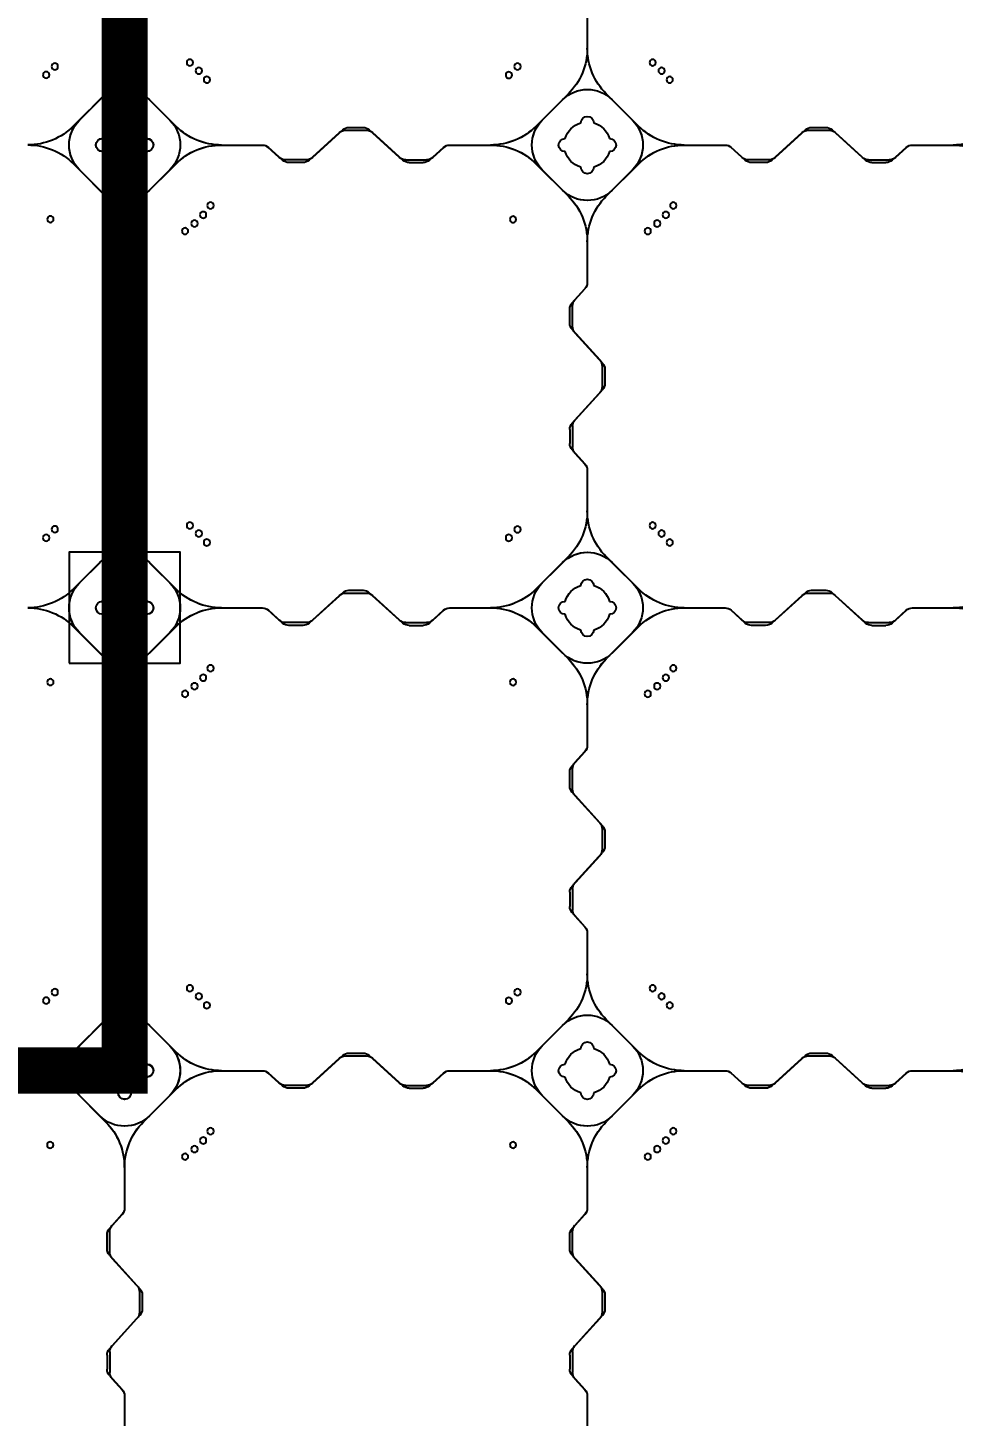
# Model space of a CAD drawing. Header units: millimetres. Extents: x -1612139 to -1260738, y 1141106 to 1536160.
# Drawn here: x -1324124 to -1323124, y 1255438 to 1256938 of the extents above; entities that cross this region are included whole.
import ezdxf

# ---------------------------------------------------------------- set-up
doc = ezdxf.new("R2010")
doc.units = ezdxf.units.MM
doc.header["$LTSCALE"] = 10
doc.layers.get('0').update_dxf_attribs({"linetype": 'CONTINUOUS'})
doc.layers.get('DEFPOINTS').update_dxf_attribs({"linetype": 'CONTINUOUS'})
doc.layers.add('W-FLOAT_BOWL浮筒', color=253, linetype='CONTINUOUS')
doc.styles.add('STANDARD_T3', font='simplex.shx', dxfattribs={"width": 0.7, "bigfont": 'gbcbig.shx'})
doc.dimstyles.new('W&&200', dxfattribs={"dimtxt": 700, "dimasz": 200, "dimexe": 500, "dimexo": 600, "dimgap": 200, "dimtad": 1, "dimdec": 0, "dimzin": 0, "dimdsep": 46, "dimtxsty": 'STANDARD_T3', "dimcen": 0.09, "dimclrd": 1, "dimclre": 1, "dimclrt": 7, "dimazin": 2, "dimtfac": 1, "dimtdec": 0, "dimtix": 1, "dimtmove": 2, "dimatfit": 3, "dimfxl": 100, "dimtolj": 1, "dimtzin": 0, "dimarcsym": 0})

# ---------------------------------------------------------------- blocks, each defined once
blk = doc.blocks.new('蓝色')
at = {"layer": 'W-FLOAT_BOWL浮筒', "color": 5}
for p, q in [((9006.3, 351.6), (9006.3, 395.8)), ((9006.3, 351.8), (9006.3, 395.8)), ((9506.3, 351.6), (9506.3, 395.8)), ((9506.3, 351.8), (9506.3, 395.8)), ((8992.9, 333.2), (9003.7, 345.1)), ((9492.9, 333.2), (9503.7, 345.1)), ((8989.9, 329.7), (9003.7, 344.9)), ((9489.9, 329.7), (9503.7, 344.9)), ((8987.3, 307.7), (8987.3, 323)), ((8990.3, 304.2), (8990.3, 326.5)), ((9487.3, 307.7), (9487.3, 323)), ((9490.3, 304.2), (9490.3, 326.5)), ((8989.9, 301), (9019.7, 268.2)), ((9489.9, 301), (9519.7, 268.2)), ((8992.9, 297.5), (9022.7, 264.7)), ((9492.9, 297.5), (9522.7, 264.7)), ((9022.3, 239.2), (9022.3, 261.5)), ((9025.3, 242.7), (9025.3, 258)), ((9522.3, 239.2), (9522.3, 261.5)), ((9525.3, 242.7), (9525.3, 258)), ((8989.9, 199.7), (9019.7, 232.5)), ((8992.9, 203.2), (9022.7, 236)), ((9489.9, 199.7), (9519.7, 232.5)), ((9492.9, 203.2), (9522.7, 236)), ((8990.3, 196.5), (8990.3, 174.2)), ((9490.3, 196.5), (9490.3, 174.2)), ((8987.3, 193), (8987.3, 177.7)), ((9487.3, 193), (9487.3, 177.7)), ((8989.9, 171), (9003.7, 155.8)), ((8992.9, 167.5), (9003.7, 155.6)), ((9489.9, 171), (9503.7, 155.8)), ((9492.9, 167.5), (9503.7, 155.6)), ((9006.3, 105.1), (9006.3, 149.1)), ((9006.3, 105.1), (9006.3, 148.9)), ((9506.3, 105.1), (9506.3, 149.1)), ((9506.3, 105.1), (9506.3, 148.9)), ((8951.1, 20.9), (8985.8, 55.6)), ((8957.5, 27.2), (8985.8, 55.5)), ((8957.5, 27.3), (8979.4, 49.2)), ((9061.6, 20.9), (9026.8, 55.6)), ((9055.2, 27.2), (9026.8, 55.5)), ((9033.2, 49.2), (9061.5, 20.9)), ((9451.1, 20.9), (9485.8, 55.6)), ((9479.5, 49.2), (9451.2, 20.9)), ((9457.5, 27.2), (9485.8, 55.5)), ((9457.5, 27.3), (9479.4, 49.2)), ((9561.6, 20.9), (9526.8, 55.6)), ((9555.2, 27.2), (9526.8, 55.5)), ((9533.2, 49.2), (9555.2, 27.3)), ((9533.2, 49.2), (9561.5, 20.9)), ((9177, 16.8), (9161.8, 3)), ((9202.5, 16.4), (9180.2, 16.4)), ((9199, 19.4), (9183.7, 19.4)), ((9205.7, 16.8), (9238.5, -13)), ((9307, 16.8), (9274.2, -13)), ((9310.2, 16.4), (9332.5, 16.4)), ((9313.7, 19.4), (9329, 19.4)), ((9335.7, 16.8), (9350.9, 3)), ((9677, 16.8), (9661.8, 3)), ((9702.5, 16.4), (9680.2, 16.4)), ((9699, 19.4), (9683.7, 19.4)), ((9705.7, 16.8), (9738.5, -13)), ((9807, 16.8), (9774.2, -13)), ((9810.2, 16.4), (9832.5, 16.4)), ((9813.7, 19.4), (9829, 19.4)), ((9835.7, 16.8), (9850.9, 3)), ((9110.9, 0.4), (9155.1, 0.4)), ((9110.9, 0.4), (9154.9, 0.4)), ((9173.5, 13.8), (9161.6, 3)), ((9209.2, 13.8), (9242, -16)), ((9303.5, 13.8), (9270.7, -16)), ((9339.2, 13.8), (9351.1, 3)), ((9357.6, 0.4), (9401.6, 0.4)), ((9357.8, 0.4), (9401.6, 0.4)), ((9610.9, 0.4), (9655.1, 0.4)), ((9610.9, 0.4), (9654.9, 0.4)), ((9673.5, 13.8), (9661.6, 3)), ((9709.2, 13.8), (9742, -16)), ((9803.5, 13.8), (9770.7, -16)), ((9839.2, 13.8), (9851.1, 3)), ((9857.6, 0.4), (9901.6, 0.4)), ((9857.8, 0.4), (9901.6, 0.4)), ((8979.5, -48.4), (8951.2, -20.1)), ((8979.4, -48.4), (8957.5, -26.5)), ((8957.5, -26.5), (8985.8, -54.8)), ((9026.8, -54.9), (9061.6, -20.1)), ((9033.2, -48.4), (9061.5, -20.1)), ((9055.2, -26.5), (9033.2, -48.4)), ((9245.2, -15.6), (9267.5, -15.6)), ((9248.7, -18.6), (9264, -18.6)), ((9485.8, -54.9), (9451.1, -20.1)), ((9479.5, -48.4), (9451.2, -20.1)), ((9479.4, -48.4), (9457.5, -26.5)), ((9457.5, -26.5), (9485.8, -54.8)), ((9526.8, -54.9), (9561.6, -20.1)), ((9555.2, -26.5), (9526.8, -54.8)), ((9533.2, -48.4), (9561.5, -20.1)), ((9555.2, -26.5), (9533.2, -48.4)), ((9745.2, -15.6), (9767.5, -15.6)), ((9748.7, -18.6), (9764, -18.6)), ((9006.3, -148.2), (9006.3, -104.2)), ((9506.3, -148.4), (9506.3, -104.2)), ((9506.3, -148.2), (9506.3, -104.2)), ((8992.9, -166.8), (9003.7, -154.9)), ((9489.9, -170.3), (9503.7, -155.1)), ((9492.9, -166.8), (9503.7, -154.9)), ((8990.3, -195.8), (8990.3, -173.5)), ((9487.3, -192.3), (9487.3, -177)), ((9490.3, -195.8), (9490.3, -173.5)), ((8992.9, -202.5), (9022.7, -235.3)), ((9489.9, -199), (9519.7, -231.8)), ((9492.9, -202.5), (9522.7, -235.3)), ((9522.3, -260.8), (9522.3, -238.5)), ((9025.3, -257.3), (9025.3, -242)), ((9525.3, -257.3), (9525.3, -242)), ((8992.9, -296.8), (9022.7, -264)), ((9489.9, -300.3), (9519.7, -267.5)), ((9492.9, -296.8), (9522.7, -264)), ((8990.3, -303.5), (8990.3, -325.8)), ((9487.3, -307), (9487.3, -322.3)), ((9490.3, -303.5), (9490.3, -325.8)), ((9489.9, -329), (9503.7, -344.2)), ((8992.9, -332.5), (9003.7, -344.4)), ((9492.9, -332.5), (9503.7, -344.4)), ((9006.3, -394.9), (9006.3, -351.1)), ((9506.3, -394.9), (9506.3, -350.9)), ((9506.3, -394.9), (9506.3, -351.1)), ((8957.5, -472.8), (8985.8, -444.5)), ((9061.6, -479.1), (9026.8, -444.4)), ((9451.1, -479.1), (9485.8, -444.4)), ((9457.5, -472.8), (9485.8, -444.5)), ((9561.6, -479.1), (9526.8, -444.4)), ((9555.2, -472.8), (9526.8, -444.5)), ((8957.5, -472.7), (8979.4, -450.8)), ((9033.2, -450.8), (9061.5, -479.1)), ((9479.5, -450.8), (9451.2, -479.1)), ((9457.5, -472.7), (9479.4, -450.8)), ((9533.2, -450.8), (9555.2, -472.7)), ((9533.2, -450.8), (9561.5, -479.1)), ((9173.5, -486.2), (9161.6, -497)), ((9177, -483.2), (9161.8, -497)), ((9202.5, -483.6), (9180.2, -483.6)), ((9199, -480.6), (9183.7, -480.6)), ((9205.7, -483.2), (9238.5, -513)), ((9209.2, -486.2), (9242, -516)), ((9303.5, -486.2), (9270.7, -516)), ((9307, -483.2), (9274.2, -513)), ((9310.2, -483.6), (9332.5, -483.6)), ((9313.7, -480.6), (9329, -480.6)), ((9335.7, -483.2), (9350.9, -497)), ((9339.2, -486.2), (9351.1, -497)), ((9673.5, -486.2), (9661.6, -497)), ((9677, -483.2), (9661.8, -497)), ((9702.5, -483.6), (9680.2, -483.6)), ((9699, -480.6), (9683.7, -480.6)), ((9705.7, -483.2), (9738.5, -513)), ((9709.2, -486.2), (9742, -516)), ((9803.5, -486.2), (9770.7, -516)), ((9807, -483.2), (9774.2, -513)), ((9810.2, -483.6), (9832.5, -483.6)), ((9813.7, -480.6), (9829, -480.6)), ((9835.7, -483.2), (9850.9, -497)), ((9839.2, -486.2), (9851.1, -497)), ((9110.9, -499.6), (9155.1, -499.6)), ((9110.9, -499.6), (9154.9, -499.6)), ((9357.6, -499.6), (9401.6, -499.6)), ((9357.8, -499.6), (9401.6, -499.6)), ((9610.9, -499.6), (9655.1, -499.6)), ((9610.9, -499.6), (9654.9, -499.6)), ((9857.6, -499.6), (9901.6, -499.6)), ((9857.8, -499.6), (9901.6, -499.6)), ((9026.8, -554.9), (9061.6, -520.1)), ((9033.2, -548.4), (9061.5, -520.1)), ((9245.2, -515.6), (9267.5, -515.6)), ((9248.7, -518.6), (9264, -518.6)), ((9485.8, -554.9), (9451.1, -520.1)), ((9479.5, -548.4), (9451.2, -520.1)), ((9526.8, -554.9), (9561.6, -520.1)), ((9533.2, -548.4), (9561.5, -520.1)), ((9745.2, -515.6), (9767.5, -515.6)), ((9748.7, -518.6), (9764, -518.6)), ((8979.4, -548.4), (8957.5, -526.5)), ((8957.5, -526.5), (8985.8, -554.8)), ((9479.4, -548.4), (9457.5, -526.5)), ((9457.5, -526.5), (9485.8, -554.8)), ((9555.2, -526.5), (9526.8, -554.8)), ((9555.2, -526.5), (9533.2, -548.4)), ((9006.3, -648.2), (9006.3, -604.2)), ((9506.3, -648.4), (9506.3, -604.2)), ((9506.3, -648.2), (9506.3, -604.2)), ((8992.9, -666.8), (9003.7, -654.9)), ((9489.9, -670.3), (9503.7, -655.1)), ((9492.9, -666.8), (9503.7, -654.9)), ((8990.3, -695.8), (8990.3, -673.5)), ((9490.3, -695.8), (9490.3, -673.5)), ((9487.3, -692.3), (9487.3, -677)), ((8992.9, -702.5), (9022.7, -735.3)), ((9489.9, -699), (9519.7, -731.8)), ((9492.9, -702.5), (9522.7, -735.3)), ((9025.3, -757.3), (9025.3, -742)), ((9522.3, -760.8), (9522.3, -738.5)), ((9525.3, -757.3), (9525.3, -742)), ((8992.9, -796.8), (9022.7, -764)), ((9492.9, -796.8), (9522.7, -764)), ((9489.9, -800.3), (9519.7, -767.5)), ((8990.3, -803.5), (8990.3, -825.8)), ((9487.3, -807), (9487.3, -822.3)), ((9490.3, -803.5), (9490.3, -825.8)), ((8992.9, -832.5), (9003.7, -844.4)), ((9489.9, -829), (9503.7, -844.2)), ((9492.9, -832.5), (9503.7, -844.4)), ((9006.3, -894.9), (9006.3, -851.1)), ((9506.3, -894.9), (9506.3, -850.9)), ((9506.3, -894.9), (9506.3, -851.1)), ((8957.5, -972.8), (8985.8, -944.5)), ((9061.6, -979.1), (9026.8, -944.4)), ((9451.1, -979.1), (9485.8, -944.4)), ((9457.5, -972.8), (9485.8, -944.5)), ((9561.6, -979.1), (9526.8, -944.4)), ((9555.2, -972.8), (9526.8, -944.5)), ((8957.5, -972.7), (8979.4, -950.8)), ((9033.2, -950.8), (9061.5, -979.1)), ((9479.5, -950.8), (9451.2, -979.1)), ((9457.5, -972.7), (9479.4, -950.8)), ((9533.2, -950.8), (9555.2, -972.7)), ((9533.2, -950.8), (9561.5, -979.1)), ((9173.5, -986.2), (9161.6, -997)), ((9177, -983.2), (9161.8, -997)), ((9202.5, -983.6), (9180.2, -983.6)), ((9199, -980.6), (9183.7, -980.6)), ((9205.7, -983.2), (9238.5, -1013)), ((9209.2, -986.2), (9242, -1016)), ((9303.5, -986.2), (9270.7, -1016)), ((9307, -983.2), (9274.2, -1013)), ((9310.2, -983.6), (9332.5, -983.6)), ((9313.7, -980.6), (9329, -980.6)), ((9335.7, -983.2), (9350.9, -997)), ((9339.2, -986.2), (9351.1, -997)), ((9673.5, -986.2), (9661.6, -997)), ((9677, -983.2), (9661.8, -997)), ((9702.5, -983.6), (9680.2, -983.6)), ((9699, -980.6), (9683.7, -980.6)), ((9705.7, -983.2), (9738.5, -1013)), ((9709.2, -986.2), (9742, -1016)), ((9803.5, -986.2), (9770.7, -1016)), ((9807, -983.2), (9774.2, -1013)), ((9810.2, -983.6), (9832.5, -983.6)), ((9813.7, -980.6), (9829, -980.6)), ((9835.7, -983.2), (9850.9, -997)), ((9839.2, -986.2), (9851.1, -997)), ((9110.9, -999.6), (9155.1, -999.6)), ((9110.9, -999.6), (9154.9, -999.6)), ((9357.6, -999.6), (9401.6, -999.6)), ((9357.8, -999.6), (9401.6, -999.6)), ((9610.9, -999.6), (9655.1, -999.6)), ((9610.9, -999.6), (9654.9, -999.6)), ((9857.6, -999.6), (9901.6, -999.6)), ((9857.8, -999.6), (9901.6, -999.6)), ((9245.2, -1015.6), (9267.5, -1015.6)), ((9248.7, -1018.6), (9264, -1018.6)), ((9745.2, -1015.6), (9767.5, -1015.6)), ((9748.7, -1018.6), (9764, -1018.6)), ((8979.4, -1048.4), (8957.5, -1026.5)), ((8957.5, -1026.5), (8985.8, -1054.8)), ((9026.8, -1054.9), (9061.6, -1020.1)), ((9033.2, -1048.4), (9061.5, -1020.1)), ((9485.8, -1054.9), (9451.1, -1020.1)), ((9479.5, -1048.4), (9451.2, -1020.1)), ((9479.4, -1048.4), (9457.5, -1026.5)), ((9457.5, -1026.5), (9485.8, -1054.8)), ((9526.8, -1054.9), (9561.6, -1020.1)), ((9555.2, -1026.5), (9526.8, -1054.8)), ((9533.2, -1048.4), (9561.5, -1020.1)), ((9555.2, -1026.5), (9533.2, -1048.4)), ((9006.3, -1148.2), (9006.3, -1104.2)), ((9506.3, -1148.4), (9506.3, -1104.2)), ((9506.3, -1148.2), (9506.3, -1104.2))]:
    blk.add_line(p, q, dxfattribs=at)
for centre in [(9071.6, 93.3), (9571.6, 93.3), (8926, 80.7), (9081.9, 85.1), (9091.1, 75.9), (9426, 80.7), (9581.9, 85.1), (9591.1, 75.9), (9099.2, 65.7), (9599.2, 65.7), (9095.3, -70.2), (9421.6, -75.2), (9595.3, -70.2), (9076.9, -88.6), (9086.6, -79.9), (9430.8, -84.4), (9576.9, -88.6), (9586.6, -79.9), (9071.6, -406.7), (9571.6, -406.7), (9081.9, -414.9), (9426, -419.3), (9581.9, -414.9), (9091.1, -424.1), (9099.2, -434.3), (9591.1, -424.1), (9599.2, -434.3), (9095.3, -570.2), (9595.3, -570.2), (9086.6, -579.9), (9421.6, -575.2), (9430.8, -584.4), (9586.6, -579.9), (9076.9, -588.6), (9576.9, -588.6), (9071.6, -906.7), (9081.9, -914.9), (9571.6, -906.7), (9581.9, -914.9), (9091.1, -924.1), (9426, -919.3), (9591.1, -924.1), (9099.2, -934.3), (9599.2, -934.3), (9086.6, -1079.9), (9095.3, -1070.2), (9421.6, -1075.2), (9586.6, -1079.9), (9595.3, -1070.2), (9076.9, -1088.6), (9430.8, -1084.4), (9576.9, -1088.6)]:
    blk.add_circle(centre, 3.5, dxfattribs=at)
for centre, radius, start, end in [((8996.3, 351.8), 10, 317.7263, 0), ((8996.3, 351.6), 10, 317.7263, 0), ((9496.3, 351.8), 10, 317.7263, 0), ((9496.3, 351.6), 10, 317.7263, 0), ((9000.3, 326.5), 10, 137.7263, 180), ((9500.3, 326.5), 10, 137.7263, 180), ((8997.3, 323), 10, 137.7263, 180), ((9497.3, 323), 10, 137.7263, 180), ((8997.3, 307.7), 10, 180, 222.2737), ((9000.3, 304.2), 10, 180, 222.2737), ((9497.3, 307.7), 10, 180, 222.2737), ((9500.3, 304.2), 10, 180, 222.2737), ((9012.3, 261.5), 10, 0, 42.2737), ((9015.3, 258), 10, 0, 42.2737), ((9512.3, 261.5), 10, 0, 42.2737), ((9515.3, 258), 10, 0, 42.2737), ((9015.3, 242.7), 10, 317.7263, 0), ((9515.3, 242.7), 10, 317.7263, 0), ((9012.3, 239.2), 10, 317.7263, 0), ((9512.3, 239.2), 10, 317.7263, 0), ((8997.3, 193), 10, 137.7263, 180), ((9000.3, 196.5), 10, 137.7263, 180), ((9497.3, 193), 10, 137.7263, 180), ((9500.3, 196.5), 10, 137.7263, 180), ((8997.3, 177.7), 10, 180, 222.2737), ((9000.3, 174.2), 10, 180, 222.2737), ((9497.3, 177.7), 10, 180, 222.2737), ((9500.3, 174.2), 10, 180, 222.2737), ((8996.3, 149.1), 10, 0, 42.2737), ((8996.3, 148.9), 10, 0, 42.2737), ((9496.3, 149.1), 10, 0, 42.2737), ((9496.3, 148.9), 10, 0, 42.2737), ((8936.3, 105.1), 70, 315, 0), ((8936.3, 105), 70, 315, 0), ((9076.3, 105.1), 70, 180, 225), ((9076.3, 105), 70, 180, 225), ((9436.3, 105.1), 70, 315, 0), ((9436.3, 105), 70, 315, 0), ((9576.3, 105.1), 70, 180, 225), ((9576.3, 105), 70, 180, 225), ((9006.3, 22.3), 38, 45, 135), ((9506.3, 22.3), 38, 45, 135), ((9506.4, 22.3), 38, 45, 135), ((9006.3, 24.4), 7, 0, 180), ((9006.3, 24.4), 7, 0, 180), ((9006.3, 24.4), 7, 0, 180), ((9506.3, 24.4), 7, 0, 180), ((9506.3, 24.4), 7, 0, 180), ((9506.3, 24.4), 7, 0, 180), ((9506.3, 24.4), 7, 0, 180), ((8901.6, 70.4), 70, 270, 315), ((8984.4, 0.4), 38, 135, 225), ((8984.4, 0.3), 38, 135, 225), ((9006.3, 0.4), 25, 106.2602, 163.7398), ((9006.3, 0.4), 25, 106.2602, 163.7398), ((9006.3, 0.4), 25, 106.2602, 163.7398), ((9006.3, 0.4), 25, 16.2602, 73.7398), ((9006.3, 0.4), 25, 16.2602, 73.7398), ((9006.3, 0.4), 25, 16.2602, 73.7398), ((9028.3, 0.3), 38, 315, 45), ((9111, 70.4), 70, 225, 270), ((9111.1, 70.4), 70, 225, 270), ((9180.2, 6.4), 10, 90, 132.2737), ((9183.7, 9.4), 10, 90, 132.2737), ((9199, 9.4), 10, 47.7263, 90), ((9202.5, 6.4), 10, 47.7263, 90), ((9310.2, 6.4), 10, 90, 132.2737), ((9313.7, 9.4), 10, 90, 132.2737), ((9329, 9.4), 10, 47.7263, 90), ((9332.5, 6.4), 10, 47.7263, 90), ((9401.6, 70.4), 70, 270, 315), ((9401.7, 70.4), 70, 270, 315), ((9484.4, 0.4), 38, 135, 225), ((9484.4, 0.3), 38, 135, 225), ((9506.3, 0.4), 25, 106.2602, 163.7398), ((9506.3, 0.4), 25, 106.2602, 163.7398), ((9506.3, 0.4), 25, 106.2602, 163.7398), ((9506.3, 0.4), 25, 106.2602, 163.7398), ((9506.3, 0.4), 25, 16.2602, 73.7398), ((9506.3, 0.4), 25, 16.2602, 73.7398), ((9506.3, 0.4), 25, 16.2602, 73.7398), ((9506.3, 0.4), 25, 16.2602, 73.7398), ((9528.3, 0.4), 38, 315, 45), ((9528.3, 0.3), 38, 315, 45), ((9611, 70.4), 70, 225, 270), ((9611.1, 70.4), 70, 225, 270), ((9680.2, 6.4), 10, 90, 132.2737), ((9683.7, 9.4), 10, 90, 132.2737), ((9699, 9.4), 10, 47.7263, 90), ((9702.5, 6.4), 10, 47.7263, 90), ((9810.2, 6.4), 10, 90, 132.2737), ((9813.7, 9.4), 10, 90, 132.2737), ((9829, 9.4), 10, 47.7263, 90), ((9832.5, 6.4), 10, 47.7263, 90), ((9901.6, 70.4), 70, 270, 315), ((8901.7, -69.6), 70, 45, 90), ((8982.3, 0.4), 7, 90, 270), ((8982.3, 0.4), 7, 90, 270), ((8982.3, 0.4), 7, 90, 270), ((9030.3, 0.4), 7, 270, 90), ((9030.3, 0.4), 7, 270, 90), ((9030.3, 0.4), 7, 270, 90), ((9111, -69.6), 70, 90, 135), ((9111.1, -69.6), 70, 90, 135), ((9154.9, 10.4), 10, 270, 312.2737), ((9155.1, 10.4), 10, 270, 312.2737), ((9357.6, 10.4), 10, 227.7263, 270), ((9357.8, 10.4), 10, 227.7263, 270), ((9401.6, -69.6), 70, 45, 90), ((9401.7, -69.6), 70, 45, 90), ((9482.3, 0.4), 7, 90, 270), ((9482.3, 0.4), 7, 90, 270), ((9482.3, 0.4), 7, 90, 270), ((9482.3, 0.4), 7, 90, 270), ((9530.3, 0.4), 7, 270, 90), ((9530.3, 0.4), 7, 270, 90), ((9530.3, 0.4), 7, 270, 90), ((9530.3, 0.4), 7, 270, 90), ((9611, -69.6), 70, 90, 135), ((9611.1, -69.6), 70, 90, 135), ((9654.9, 10.4), 10, 270, 312.2737), ((9655.1, 10.4), 10, 270, 312.2737), ((9857.6, 10.4), 10, 227.7263, 270), ((9857.8, 10.4), 10, 227.7263, 270), ((9901.6, -69.6), 70, 45, 90), ((9006.3, 0.4), 25, 196.2602, 253.7398), ((9006.3, 0.4), 25, 196.2602, 253.7398), ((9006.3, 0.4), 25, 196.2602, 253.7398), ((9006.3, 0.4), 25, 286.2602, 343.7398), ((9006.3, 0.4), 25, 286.2602, 343.7398), ((9006.3, 0.4), 25, 286.2602, 343.7398), ((9245.2, -5.6), 10, 227.7263, 270), ((9267.5, -5.6), 10, 270, 312.2737), ((9506.3, 0.4), 25, 196.2602, 253.7398), ((9506.3, 0.4), 25, 196.2602, 253.7398), ((9506.3, 0.4), 25, 196.2602, 253.7398), ((9506.3, 0.4), 25, 196.2602, 253.7398), ((9506.3, 0.4), 25, 286.2602, 343.7398), ((9506.3, 0.4), 25, 286.2602, 343.7398), ((9506.3, 0.4), 25, 286.2602, 343.7398), ((9506.3, 0.4), 25, 286.2602, 343.7398), ((9745.2, -5.6), 10, 227.7263, 270), ((9767.5, -5.6), 10, 270, 312.2737), ((9006.3, -23.6), 7, 180, 0), ((9006.3, -23.6), 7, 180, 0), ((9006.3, -23.6), 7, 180, 0), ((9248.7, -8.6), 10, 227.7263, 270), ((9264, -8.6), 10, 270, 312.2737), ((9506.3, -23.6), 7, 180, 0), ((9506.3, -23.6), 7, 180, 0), ((9506.3, -23.6), 7, 180, 0), ((9506.3, -23.6), 7, 180, 0), ((9748.7, -8.6), 10, 227.7263, 270), ((9764, -8.6), 10, 270, 312.2737), ((9006.3, -21.6), 38, 225, 315), ((9006.4, -21.6), 38, 225, 315), ((8936.3, -104.3), 70, 0, 45), ((9076.3, -104.3), 70, 135, 180), ((9506.3, -21.6), 38, 225, 315), ((9506.4, -21.6), 38, 225, 315), ((9436.3, -104.3), 70, 0, 45), ((9436.3, -104.3), 70, 0, 45), ((9576.3, -104.3), 70, 135, 180), ((9576.3, -104.3), 70, 135, 180), ((8996.3, -148.2), 10, 317.7263, 0), ((9496.3, -148.2), 10, 317.7263, 0), ((9496.3, -148.4), 10, 317.7263, 0), ((9000.3, -173.5), 10, 137.7263, 180), ((9497.3, -177), 10, 137.7263, 180), ((9500.3, -173.5), 10, 137.7263, 180), ((9497.3, -192.3), 10, 180, 222.2737), ((9000.3, -195.8), 10, 180, 222.2737), ((9500.3, -195.8), 10, 180, 222.2737), ((9015.3, -242), 10, 0, 42.2737), ((9512.3, -238.5), 10, 0, 42.2737), ((9515.3, -242), 10, 0, 42.2737), ((9015.3, -257.3), 10, 317.7263, 0), ((9512.3, -260.8), 10, 317.7263, 0), ((9515.3, -257.3), 10, 317.7263, 0), ((9000.3, -303.5), 10, 137.7263, 180), ((9500.3, -303.5), 10, 137.7263, 180), ((9497.3, -307), 10, 137.7263, 180), ((9000.3, -325.8), 10, 180, 222.2737), ((9497.3, -322.3), 10, 180, 222.2737), ((9500.3, -325.8), 10, 180, 222.2737), ((8996.3, -351.1), 10, 0, 42.2737), ((9496.3, -350.9), 10, 0, 42.2737), ((9496.3, -351.1), 10, 0, 42.2737), ((8936.3, -395), 70, 315, 0), ((9076.3, -394.9), 70, 180, 225), ((9436.3, -394.9), 70, 315, 0), ((9436.3, -395), 70, 315, 0), ((9576.3, -394.9), 70, 180, 225), ((9576.3, -395), 70, 180, 225), ((9006.3, -477.7), 38, 45, 135), ((9506.3, -477.7), 38, 45, 135), ((9506.4, -477.7), 38, 45, 135), ((8984.4, -499.6), 38, 135, 225), ((8984.4, -499.7), 38, 135, 225), ((9006.3, -499.6), 25, 106.2602, 163.7398), ((9006.3, -499.6), 25, 106.2602, 163.7398), ((9006.3, -475.6), 7, 0, 180), ((9006.3, -475.6), 7, 0, 180), ((9006.3, -499.6), 25, 16.2602, 73.7398), ((9006.3, -499.6), 25, 16.2602, 73.7398), ((9111, -429.6), 70, 225, 270), ((9111.1, -429.6), 70, 225, 270), ((9401.6, -429.6), 70, 270, 315), ((9401.7, -429.6), 70, 270, 315), ((9484.4, -499.6), 38, 135, 225), ((9484.4, -499.7), 38, 135, 225), ((9506.3, -499.6), 25, 106.2602, 163.7398), ((9506.3, -499.6), 25, 106.2602, 163.7398), ((9506.3, -499.6), 25, 106.2602, 163.7398), ((9506.3, -499.6), 25, 106.2602, 163.7398), ((9506.3, -475.6), 7, 0, 180), ((9506.3, -475.6), 7, 0, 180), ((9506.3, -475.6), 7, 0, 180), ((9506.3, -475.6), 7, 0, 180), ((9506.3, -499.6), 25, 16.2602, 73.7398), ((9506.3, -499.6), 25, 16.2602, 73.7398), ((9506.3, -499.6), 25, 16.2602, 73.7398), ((9506.3, -499.6), 25, 16.2602, 73.7398), ((9528.3, -499.6), 38, 315, 45), ((9528.3, -499.7), 38, 315, 45), ((9611, -429.6), 70, 225, 270), ((9611.1, -429.6), 70, 225, 270), ((9901.6, -429.6), 70, 270, 315), ((8982.3, -499.6), 7, 90, 270), ((8982.3, -499.6), 7, 90, 270), ((9030.3, -499.6), 7, 270, 90), ((9030.3, -499.6), 7, 270, 90), ((9180.2, -493.6), 10, 90, 132.2737), ((9183.7, -490.6), 10, 90, 132.2737), ((9199, -490.6), 10, 47.7263, 90), ((9202.5, -493.6), 10, 47.7263, 90), ((9310.2, -493.6), 10, 90, 132.2737), ((9313.7, -490.6), 10, 90, 132.2737), ((9329, -490.6), 10, 47.7263, 90), ((9332.5, -493.6), 10, 47.7263, 90), ((9482.3, -499.6), 7, 90, 270), ((9482.3, -499.6), 7, 90, 270), ((9482.3, -499.6), 7, 90, 270), ((9482.3, -499.6), 7, 90, 270), ((9530.3, -499.6), 7, 270, 90), ((9530.3, -499.6), 7, 270, 90), ((9530.3, -499.6), 7, 270, 90), ((9530.3, -499.6), 7, 270, 90), ((9680.2, -493.6), 10, 90, 132.2737), ((9683.7, -490.6), 10, 90, 132.2737), ((9699, -490.6), 10, 47.7263, 90), ((9702.5, -493.6), 10, 47.7263, 90), ((9810.2, -493.6), 10, 90, 132.2737), ((9813.7, -490.6), 10, 90, 132.2737), ((9829, -490.6), 10, 47.7263, 90), ((9832.5, -493.6), 10, 47.7263, 90), ((9006.3, -499.6), 25, 196.2602, 253.7398), ((9006.3, -499.6), 25, 196.2602, 253.7398), ((9006.3, -499.6), 25, 286.2602, 343.7398), ((9006.3, -499.6), 25, 286.2602, 343.7398), ((9111, -569.6), 70, 90, 135), ((9111.1, -569.6), 70, 90, 135), ((9154.9, -489.6), 10, 270, 312.2737), ((9155.1, -489.6), 10, 270, 312.2737), ((9357.6, -489.6), 10, 227.7263, 270), ((9357.8, -489.6), 10, 227.7263, 270), ((9401.6, -569.6), 70, 45, 90), ((9401.7, -569.6), 70, 45, 90), ((9506.3, -499.6), 25, 196.2602, 253.7398), ((9506.3, -499.6), 25, 196.2602, 253.7398), ((9506.3, -499.6), 25, 196.2602, 253.7398), ((9506.3, -499.6), 25, 196.2602, 253.7398), ((9506.3, -499.6), 25, 286.2602, 343.7398), ((9506.3, -499.6), 25, 286.2602, 343.7398), ((9506.3, -499.6), 25, 286.2602, 343.7398), ((9506.3, -499.6), 25, 286.2602, 343.7398), ((9611, -569.6), 70, 90, 135), ((9611.1, -569.6), 70, 90, 135), ((9654.9, -489.6), 10, 270, 312.2737), ((9655.1, -489.6), 10, 270, 312.2737), ((9857.6, -489.6), 10, 227.7263, 270), ((9857.8, -489.6), 10, 227.7263, 270), ((9901.6, -569.6), 70, 45, 90), ((9006.3, -523.6), 7, 180, 0), ((9006.3, -523.6), 7, 180, 0), ((9245.2, -505.6), 10, 227.7263, 270), ((9248.7, -508.6), 10, 227.7263, 270), ((9264, -508.6), 10, 270, 312.2737), ((9267.5, -505.6), 10, 270, 312.2737), ((9506.3, -523.6), 7, 180, 0), ((9506.3, -523.6), 7, 180, 0), ((9506.3, -523.6), 7, 180, 0), ((9506.3, -523.6), 7, 180, 0), ((9745.2, -505.6), 10, 227.7263, 270), ((9748.7, -508.6), 10, 227.7263, 270), ((9764, -508.6), 10, 270, 312.2737), ((9767.5, -505.6), 10, 270, 312.2737), ((9006.3, -521.6), 38, 225, 315), ((8936.3, -604.3), 70, 0, 45), ((9076.3, -604.3), 70, 135, 180), ((9506.3, -521.6), 38, 225, 315), ((9506.4, -521.6), 38, 225, 315), ((9436.3, -604.3), 70, 0, 45), ((9436.3, -604.3), 70, 0, 45), ((9576.3, -604.3), 70, 135, 180), ((9576.3, -604.3), 70, 135, 180), ((8996.3, -648.2), 10, 317.7263, 0), ((9496.3, -648.2), 10, 317.7263, 0), ((9496.3, -648.4), 10, 317.7263, 0), ((9000.3, -673.5), 10, 137.7263, 180), ((9497.3, -677), 10, 137.7263, 180), ((9500.3, -673.5), 10, 137.7263, 180), ((9000.3, -695.8), 10, 180, 222.2737), ((9497.3, -692.3), 10, 180, 222.2737), ((9500.3, -695.8), 10, 180, 222.2737), ((9512.3, -738.5), 10, 0, 42.2737), ((9015.3, -742), 10, 0, 42.2737), ((9515.3, -742), 10, 0, 42.2737), ((9015.3, -757.3), 10, 317.7263, 0), ((9512.3, -760.8), 10, 317.7263, 0), ((9515.3, -757.3), 10, 317.7263, 0), ((9000.3, -803.5), 10, 137.7263, 180), ((9497.3, -807), 10, 137.7263, 180), ((9500.3, -803.5), 10, 137.7263, 180), ((9497.3, -822.3), 10, 180, 222.2737), ((9000.3, -825.8), 10, 180, 222.2737), ((9500.3, -825.8), 10, 180, 222.2737), ((8996.3, -851.1), 10, 0, 42.2737), ((9496.3, -850.9), 10, 0, 42.2737), ((9496.3, -851.1), 10, 0, 42.2737), ((8936.3, -895), 70, 315, 0), ((9076.3, -894.9), 70, 180, 225), ((9436.3, -894.9), 70, 315, 0), ((9436.3, -895), 70, 315, 0), ((9576.3, -894.9), 70, 180, 225), ((9576.3, -895), 70, 180, 225), ((9006.3, -977.7), 38, 45, 135), ((9506.3, -977.7), 38, 45, 135), ((9506.4, -977.7), 38, 45, 135), ((8984.4, -999.6), 38, 135, 225), ((8984.4, -999.7), 38, 135, 225), ((9006.3, -975.6), 7, 0, 180), ((9006.3, -975.6), 7, 0, 180), ((9484.4, -999.6), 38, 135, 225), ((9484.4, -999.7), 38, 135, 225), ((9506.3, -975.6), 7, 0, 180), ((9506.3, -975.6), 7, 0, 180), ((9506.3, -975.6), 7, 0, 180), ((9506.3, -975.6), 7, 0, 180), ((9528.3, -999.6), 38, 315, 45), ((9528.3, -999.7), 38, 315, 45), ((9006.3, -999.6), 25, 106.2602, 163.7398), ((9006.3, -999.6), 25, 106.2602, 163.7398), ((9006.3, -999.6), 25, 16.2602, 73.7398), ((9006.3, -999.6), 25, 16.2602, 73.7398), ((9111, -929.6), 70, 225, 270), ((9111.1, -929.6), 70, 225, 270), ((9180.2, -993.6), 10, 90, 132.2737), ((9183.7, -990.6), 10, 90, 132.2737), ((9199, -990.6), 10, 47.7263, 90), ((9202.5, -993.6), 10, 47.7263, 90), ((9310.2, -993.6), 10, 90, 132.2737), ((9313.7, -990.6), 10, 90, 132.2737), ((9329, -990.6), 10, 47.7263, 90), ((9332.5, -993.6), 10, 47.7263, 90), ((9401.6, -929.6), 70, 270, 315), ((9401.7, -929.6), 70, 270, 315), ((9506.3, -999.6), 25, 106.2602, 163.7398), ((9506.3, -999.6), 25, 106.2602, 163.7398), ((9506.3, -999.6), 25, 106.2602, 163.7398), ((9506.3, -999.6), 25, 106.2602, 163.7398), ((9506.3, -999.6), 25, 16.2602, 73.7398), ((9506.3, -999.6), 25, 16.2602, 73.7398), ((9506.3, -999.6), 25, 16.2602, 73.7398), ((9506.3, -999.6), 25, 16.2602, 73.7398), ((9611, -929.6), 70, 225, 270), ((9611.1, -929.6), 70, 225, 270), ((9680.2, -993.6), 10, 90, 132.2737), ((9683.7, -990.6), 10, 90, 132.2737), ((9699, -990.6), 10, 47.7263, 90), ((9702.5, -993.6), 10, 47.7263, 90), ((9810.2, -993.6), 10, 90, 132.2737), ((9813.7, -990.6), 10, 90, 132.2737), ((9829, -990.6), 10, 47.7263, 90), ((9832.5, -993.6), 10, 47.7263, 90), ((9901.6, -929.6), 70, 270, 315), ((8982.3, -999.6), 7, 90, 270), ((8982.3, -999.6), 7, 90, 270), ((9030.3, -999.6), 7, 270, 90), ((9030.3, -999.6), 7, 270, 90), ((9111, -1069.6), 70, 90, 135), ((9111.1, -1069.6), 70, 90, 135), ((9154.9, -989.6), 10, 270, 312.2737), ((9155.1, -989.6), 10, 270, 312.2737), ((9357.6, -989.6), 10, 227.7263, 270), ((9357.8, -989.6), 10, 227.7263, 270), ((9401.6, -1069.6), 70, 45, 90), ((9401.7, -1069.6), 70, 45, 90), ((9482.3, -999.6), 7, 90, 270), ((9482.3, -999.6), 7, 90, 270), ((9482.3, -999.6), 7, 90, 270), ((9482.3, -999.6), 7, 90, 270), ((9530.3, -999.6), 7, 270, 90), ((9530.3, -999.6), 7, 270, 90), ((9530.3, -999.6), 7, 270, 90), ((9530.3, -999.6), 7, 270, 90), ((9611, -1069.6), 70, 90, 135), ((9611.1, -1069.6), 70, 90, 135), ((9654.9, -989.6), 10, 270, 312.2737), ((9655.1, -989.6), 10, 270, 312.2737), ((9857.6, -989.6), 10, 227.7263, 270), ((9857.8, -989.6), 10, 227.7263, 270), ((9901.6, -1069.6), 70, 45, 90), ((9006.3, -999.6), 25, 196.2602, 253.7398), ((9006.3, -999.6), 25, 196.2602, 253.7398), ((9006.3, -999.6), 25, 286.2602, 343.7398), ((9006.3, -999.6), 25, 286.2602, 343.7398), ((9245.2, -1005.6), 10, 227.7263, 270), ((9248.7, -1008.6), 10, 227.7263, 270), ((9264, -1008.6), 10, 270, 312.2737), ((9267.5, -1005.6), 10, 270, 312.2737), ((9506.3, -999.6), 25, 196.2602, 253.7398), ((9506.3, -999.6), 25, 196.2602, 253.7398), ((9506.3, -999.6), 25, 196.2602, 253.7398), ((9506.3, -999.6), 25, 196.2602, 253.7398), ((9506.3, -999.6), 25, 286.2602, 343.7398), ((9506.3, -999.6), 25, 286.2602, 343.7398), ((9506.3, -999.6), 25, 286.2602, 343.7398), ((9506.3, -999.6), 25, 286.2602, 343.7398), ((9745.2, -1005.6), 10, 227.7263, 270), ((9748.7, -1008.6), 10, 227.7263, 270), ((9764, -1008.6), 10, 270, 312.2737), ((9767.5, -1005.6), 10, 270, 312.2737), ((9006.3, -1023.6), 7, 180, 0), ((9006.3, -1023.6), 7, 180, 0), ((9506.3, -1023.6), 7, 180, 0), ((9506.3, -1023.6), 7, 180, 0), ((9506.3, -1023.6), 7, 180, 0), ((9506.3, -1023.6), 7, 180, 0), ((9006.3, -1021.6), 38, 225, 315), ((9506.3, -1021.6), 38, 225, 315), ((9506.4, -1021.6), 38, 225, 315), ((8936.3, -1104.3), 70, 0, 45), ((9076.3, -1104.3), 70, 135, 180), ((9436.3, -1104.3), 70, 0, 45), ((9436.3, -1104.3), 70, 0, 45), ((9576.3, -1104.3), 70, 135, 180), ((9576.3, -1104.3), 70, 135, 180)]:
    blk.add_arc(centre, radius, start, end, dxfattribs=at)
blk = doc.blocks.new('橙色')
at = {"layer": 'W-FLOAT_BOWL浮筒', "color": 30}
for p, q in [((9473.2, 548.8), (9444.8, 520.5)), ((9526.9, 548.8), (9548.8, 526.9)), ((9479.5, 444.8), (9444.8, 479.5)), ((9548.8, 473.2), (9520.5, 444.8)), ((9500, 351.3), (9500, 395.4)), ((9483.6, 329.4), (9497.4, 344.5)), ((9481, 307.4), (9481, 322.6)), ((9483.6, 300.6), (9513.4, 267.9)), ((9516, 238.9), (9516, 261.1)), ((9483.6, 199.4), (9513.4, 232.1)), ((9481, 192.6), (9481, 177.4)), ((9483.6, 170.6), (9497.4, 155.5)), ((9500, 104.7), (9500, 148.7)), ((9444.8, 20.5), (9479.5, 55.2)), ((9473.2, 48.8), (9444.8, 20.5)), ((9548.8, 26.8), (9520.5, 55.2)), ((9526.9, 48.8), (9548.8, 26.9)), ((9473.2, -48.8), (9444.8, -20.5)), ((9479.5, -55.2), (9444.8, -20.5)), ((9548.8, -26.8), (9520.5, -55.2)), ((9548.8, -26.9), (9526.9, -48.8)), ((9500, -148.7), (9500, -104.6)), ((9483.6, -170.6), (9497.4, -155.5)), ((9481, -192.6), (9481, -177.4)), ((9483.6, -199.4), (9513.4, -232.1)), ((9516, -261.1), (9516, -238.9)), ((9483.6, -300.6), (9513.4, -267.9)), ((9481, -307.4), (9481, -322.6)), ((9483.6, -329.4), (9497.4, -344.5)), ((9500, -395.3), (9500, -351.3)), ((9444.8, -479.5), (9479.5, -444.8)), ((9548.8, -473.2), (9520.5, -444.8)), ((9473.2, -451.2), (9444.8, -479.5)), ((9526.9, -451.2), (9548.8, -473.1)), ((9473.2, -548.8), (9444.8, -520.5)), ((9479.5, -555.2), (9444.8, -520.5)), ((9548.8, -526.8), (9520.5, -555.2)), ((9548.8, -526.9), (9526.9, -548.8)), ((9500, -648.7), (9500, -604.6))]:
    blk.add_line(p, q, dxfattribs=at)
for centre in [(9415.2, 424.4), (9424.4, 415.2), (9419.7, 80.3), (9415.2, -75.6), (9424.4, -84.8), (9419.7, -419.7), (9415.2, -575.6), (9424.4, -584.8)]:
    blk.add_circle(centre, 3.5, dxfattribs=at)
for centre, radius, start, end in [((9500, 522), 38, 45, 135), ((9500, 524), 7, 0, 180), ((9522, 500), 38, 315, 45), ((9395.3, 570), 70, 270, 315), ((9500, 500), 25, 106.2602, 163.7398), ((9500, 500), 25, 16.2602, 73.7398), ((9395.3, 430), 70, 45, 90), ((9476, 500), 7, 90, 270), ((9524, 500), 7, 270, 90), ((9500, 500), 25, 196.2602, 253.7398), ((9500, 500), 25, 286.2602, 343.7398), ((9500, 476), 7, 180, 0), ((9430, 395.3), 70, 0, 45), ((9570, 395.3), 70, 135, 180), ((9490, 351.3), 10, 317.7263, 0), ((9491, 322.6), 10, 137.7263, 180), ((9491, 307.4), 10, 180, 222.2737), ((9506, 261.1), 10, 0, 42.2737), ((9506, 238.9), 10, 317.7263, 0), ((9491, 192.6), 10, 137.7263, 180), ((9491, 177.4), 10, 180, 222.2737), ((9490, 148.7), 10, 0, 42.2737), ((9430, 104.7), 70, 315, 0), ((9570, 104.7), 70, 180, 225), ((9500, 22), 38, 45, 135), ((9500, 24), 7, 0, 180), ((9500, 24), 7, 0, 180), ((9395.3, 70), 70, 270, 315), ((9395.3, 70), 70, 270, 315), ((9500, 0), 25, 106.2602, 163.7398), ((9500, 0), 25, 106.2602, 163.7398), ((9500, 0), 25, 16.2602, 73.7398), ((9500, 0), 25, 16.2602, 73.7398), ((9522, 0), 38, 315, 45), ((9522, 0), 38, 315, 45), ((9395.3, -70), 70, 45, 90), ((9395.3, -70), 70, 45, 90), ((9476, 0), 7, 90, 270), ((9476, 0), 7, 90, 270), ((9524, 0), 7, 270, 90), ((9524, 0), 7, 270, 90), ((9500, 0), 25, 196.2602, 253.7398), ((9500, 0), 25, 196.2602, 253.7398), ((9500, 0), 25, 286.2602, 343.7398), ((9500, 0), 25, 286.2602, 343.7398), ((9500, -24), 7, 180, 0), ((9500, -24), 7, 180, 0), ((9500, -22), 38, 225, 315), ((9430, -104.7), 70, 0, 45), ((9570, -104.7), 70, 135, 180), ((9490, -148.7), 10, 317.7263, 0), ((9491, -177.4), 10, 137.7263, 180), ((9491, -192.6), 10, 180, 222.2737), ((9506, -238.9), 10, 0, 42.2737), ((9506, -261.1), 10, 317.7263, 0), ((9491, -307.4), 10, 137.7263, 180), ((9491, -322.6), 10, 180, 222.2737), ((9490, -351.3), 10, 0, 42.2737), ((9430, -395.3), 70, 315, 0), ((9570, -395.3), 70, 180, 225), ((9500, -478), 38, 45, 135), ((9395.3, -430), 70, 270, 315), ((9395.3, -430), 70, 270, 315), ((9500, -500), 25, 106.2602, 163.7398), ((9500, -500), 25, 106.2602, 163.7398), ((9500, -476), 7, 0, 180), ((9500, -476), 7, 0, 180), ((9500, -500), 25, 16.2602, 73.7398), ((9500, -500), 25, 16.2602, 73.7398), ((9522, -500), 38, 315, 45), ((9522, -500), 38, 315, 45), ((9476, -500), 7, 90, 270), ((9476, -500), 7, 90, 270), ((9524, -500), 7, 270, 90), ((9524, -500), 7, 270, 90), ((9395.3, -570), 70, 45, 90), ((9395.3, -570), 70, 45, 90), ((9500, -500), 25, 196.2602, 253.7398), ((9500, -500), 25, 196.2602, 253.7398), ((9500, -500), 25, 286.2602, 343.7398), ((9500, -500), 25, 286.2602, 343.7398), ((9500, -524), 7, 180, 0), ((9500, -524), 7, 180, 0), ((9500, -522), 38, 225, 315), ((9430, -604.7), 70, 0, 45), ((9570, -604.7), 70, 135, 180)]:
    blk.add_arc(centre, radius, start, end, dxfattribs=at)
blk = doc.blocks.new('*D183')
at = {"color": 1, "lineweight": -2, "transparency": 16777216}
for p, q in [((-1333518.8, 1271320.9), (-1333518.8, 1271920.9)), ((-1311518.8, 1271320.9), (-1311518.8, 1271920.9)), ((-1333318.8, 1271420.9), (-1311718.8, 1271420.9))]:
    blk.add_line(p, q, dxfattribs=at)
at = {"color": 1, "transparency": 16777216}
for points in [[(-1333318.8, 1271454.3), (-1333318.8, 1271387.6), (-1333518.8, 1271420.9)], [(-1311718.8, 1271454.3), (-1311718.8, 1271387.6), (-1311518.8, 1271420.9)]]:
    blk.add_solid(points, dxfattribs=at)
at = {"layer": 'DEFPOINTS', "color": 0, "transparency": 16777216}
for p in [(-1311518.8, 1271420.9), (-1333518.8, 1256311.5), (-1311518.8, 1253811.5)]:
    blk.add_point(p, dxfattribs=at)
at = {"color": 7, "transparency": 16777216, "insert": (-1321828.2, 1271970.9), "char_height": 700, "attachment_point": 5, "style": 'STANDARD_T3'}
blk.add_mtext('\\A1;22000', dxfattribs=at)
blk = doc.blocks.new('LGZ')
at = {"color": 6}
blk.add_lwpolyline([(-60, -60), (60, -60), (60, 60), (-60, 60)], close=True, dxfattribs=at)

msp = doc.modelspace()

# ---------------------------------------------------------------- linework, layer by layer
at = {"color": 6, "const_width": 50}
msp.add_lwpolyline([(-1333018.8, 1255811.5), (-1324018.8, 1255811.5), (-1324018.8, 1267811.5), (-1323018.8, 1267811.5), (-1323018.8, 1255811.5), (-1313018.8, 1255811.5), (-1313018.8, 1267811.5), (-1312018.8, 1267811.5), (-1312018.8, 1253811.5)], dxfattribs=at)

# ---------------------------------------------------------------- block references
at = {"xscale": -1, "rotation": 180}
for name, p in [('橙色', (-1333518.8, 1256311.5)), ('蓝色', (-1333025.2, 1255811.8))]:
    msp.add_blockref(name, p, dxfattribs=at)
msp.add_blockref('LGZ', (-1324018.8, 1256311.5))

# ---------------------------------------------------------------- dimensions: what is measured, and where the dimension line sits
dim = msp.add_linear_dim(base=(-1311518.8, 1271420.9), p1=(-1333518.8, 1256311.5), p2=(-1311518.8, 1253811.5), dimstyle='W&&200', override={"dimfxlon": 1})
dim.commit()
dim.dimension.update_dxf_attribs({"geometry": '*D183', "text_midpoint": (-1321828.2, 1271970.9), "dimtype": 160})

doc.saveas('drawing.dxf')
